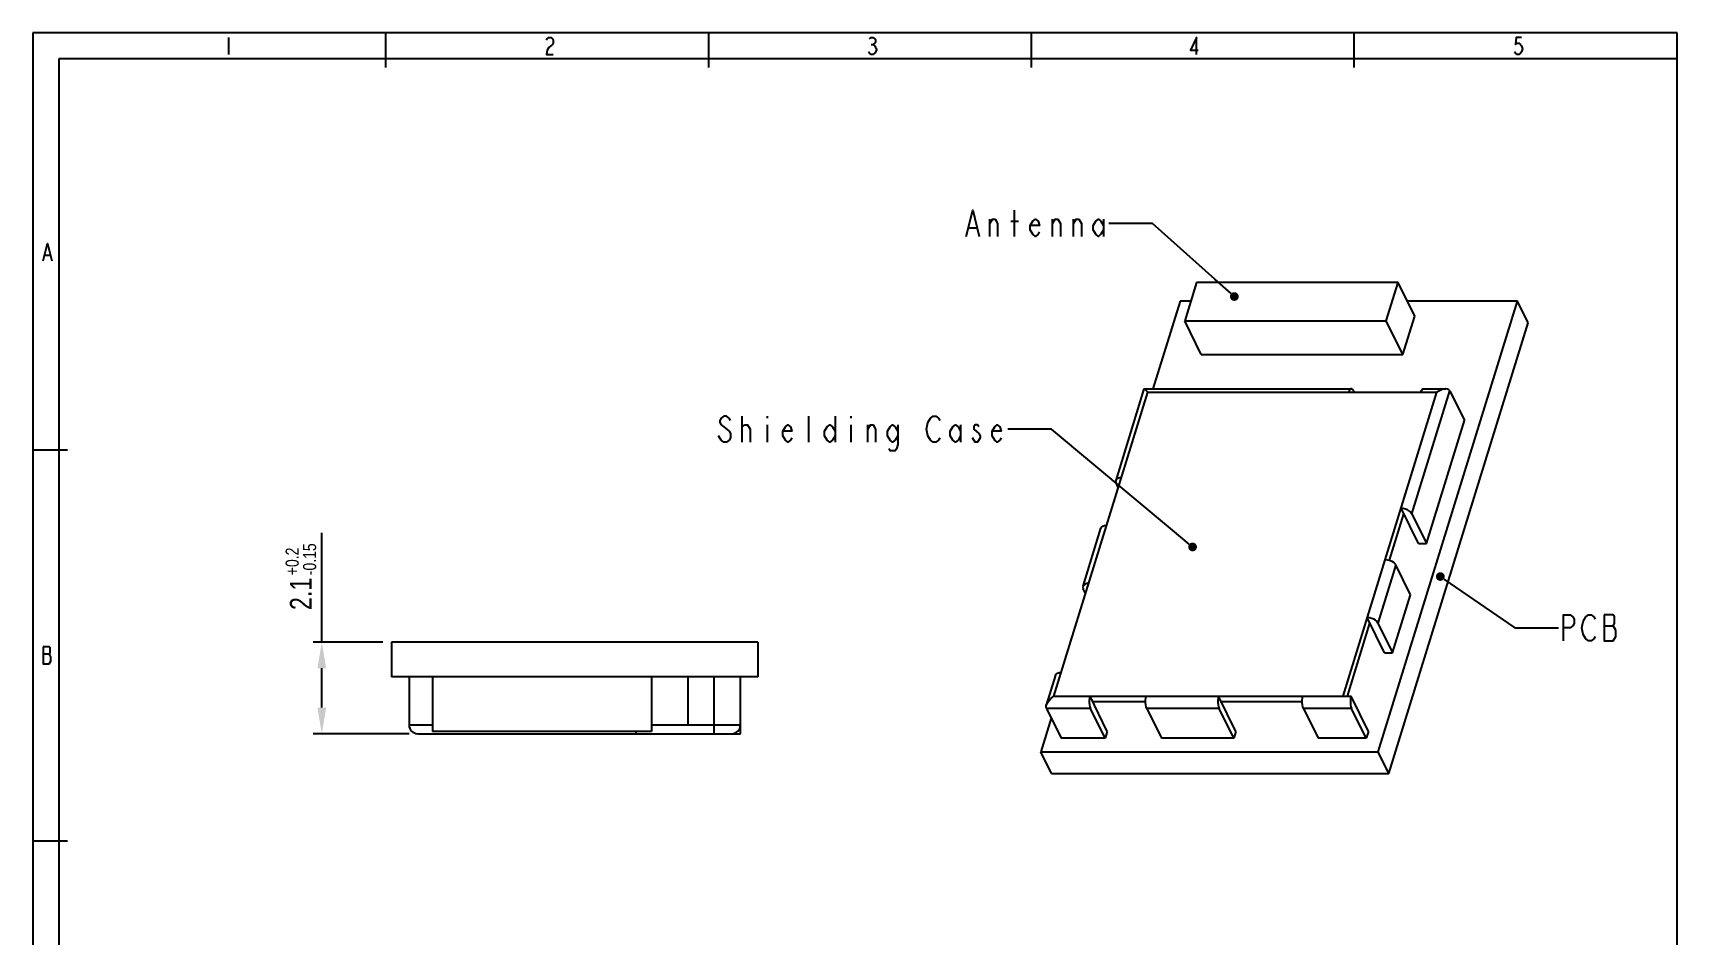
# Model space of a CAD drawing. Extents: x 0 to 189, y 4 to 276.
# Drawn here: x 0 to 188.5, y 172.2 to 275.6 of the extents above; entities that cross this region are included whole.
import ezdxf

# ---------------------------------------------------------------- set-up
doc = ezdxf.new("R2010")
doc.units = 0
doc.header["$LTSCALE"] = 19.36
doc.header["$PDMODE"] = 3
doc.header["$PDSIZE"] = 8
doc.layers.get('0').update_dxf_attribs({"linetype": 'CONTINUOUS'})
doc.layers.get('DEFPOINTS').update_dxf_attribs({"linetype": 'CONTINUOUS'})
doc.styles.get("Standard").update_dxf_attribs({"font": 'txt', "width": 0.8})
doc.dimstyles.get("Standard").update_dxf_attribs({"dimtxt": 3, "dimasz": 3, "dimexe": 2.5, "dimexo": 0.5, "dimtad": 1, "dimblk": '_FILLED', "dimblk1": '_FILLED', "dimblk2": '_FILLED', "dimcen": 0.09, "dimazin": 3, "dimtp": 0.01, "dimtm": 0.01, "dimtfac": 1, "dimtofl": 0, "dimtmove": 0, "dimatfit": 3})

# ---------------------------------------------------------------- blocks, each defined once
blk = doc.blocks.new('_DOT')
at = {"color": 0, "linetype": 'BYBLOCK'}
blk.add_line((-0.167, 0), (-1, 0), dxfattribs=at)
at = {"color": 0, "linetype": 'BYBLOCK', "const_width": 0.167}
blk.add_lwpolyline([(-0.083, 0, 1), (0.083, 0, 1)], format="xyb", close=True, dxfattribs=at)
blk = doc.blocks.new('*U28')
at = {"color": 7, "linetype": 'CONTINUOUS'}
blk.add_lwpolyline([(135.53, 247.32), (128.38, 253.71), (123.38, 253.71)], dxfattribs=at)
at = {"color": 7, "linetype": 'CONTINUOUS', "xscale": 3, "yscale": 3, "zscale": 3, "rotation": 318.2086615679907}
blk.add_blockref('_DOT', (137.77, 245.32), dxfattribs=at)
blk = doc.blocks.new('*U29')
at = {"color": 7, "linetype": 'CONTINUOUS'}
blk.add_lwpolyline([(130.67, 218.53), (116.79, 230.12), (111.79, 230.12)], dxfattribs=at)
at = {"color": 7, "linetype": 'CONTINUOUS', "xscale": 3, "yscale": 3, "zscale": 3, "rotation": 320.1466626207216}
blk.add_blockref('_DOT', (132.98, 216.61), dxfattribs=at)
blk = doc.blocks.new('*U30')
at = {"color": 7, "linetype": 'CONTINUOUS'}
blk.add_lwpolyline([(163.86, 211.52), (169.93, 207.33), (174.93, 207.33)], dxfattribs=at)
at = {"color": 7, "linetype": 'CONTINUOUS', "xscale": 3, "yscale": 3, "zscale": 3, "rotation": 145.4136929159433}
blk.add_blockref('_DOT', (161.39, 213.22), dxfattribs=at)
blk = doc.blocks.new('_FILLED')
at = {"color": 0, "linetype": 'BYBLOCK'}
blk.add_solid([(0, 0), (-1, 0.167), (-1, -0.167)], dxfattribs=at)
blk = doc.blocks.new('*U52')
at = {"color": 0, "width": 0.8}
for s, height, p in [('-0.15', 1.5, (32.48, 213.37)), ('+0.2', 1.5, (30.48, 213.37)), ('2.1', 2.5, (31.98, 209.37))]:
    blk.add_text(s, height=height, rotation=90, dxfattribs=at).set_placement(p)
blk = doc.blocks.new('*D25')
at = {"color": 0}
for p, q in [((33.13, 205.7), (33.13, 218.22)), ((40.13, 205.7), (32.13, 205.7)), ((33.13, 198.2), (33.13, 202.7)), ((43.13, 195.2), (32.13, 195.2))]:
    blk.add_line(p, q, dxfattribs=at)
at = {"layer": 'DEFPOINTS', "color": 0}
for p in [(41.13, 205.7), (33.13, 195.2), (44.13, 195.2)]:
    blk.add_point(p, dxfattribs=at)
blk.add_blockref('*U52', (0, 0))
at = {"color": 0, "xscale": 3, "yscale": 3, "zscale": 3}
for p, rotation in [((33.13, 205.7), 90), ((33.13, 195.2), 270)]:
    blk.add_blockref('_FILLED', p, dxfattribs=dict(at, rotation=rotation))

msp = doc.modelspace()

# ---------------------------------------------------------------- linework, layer by layer
at = {"color": 7, "linetype": 'CONTINUOUS'}
for p, q in [((0, 275.551), (0, 3.653)), ((188.542, 275.551), (0, 275.551)), ((40.487, 271.574), (40.487, 275.551)), ((77.501, 271.574), (77.501, 275.551)), ((114.515, 271.574), (114.515, 275.551)), ((151.529, 271.574), (151.529, 275.551)), ((188.542, 3.653), (188.542, 275.551)), ((22.417, 275.038), (22.417, 273.06)), ((96.135, 274.214), (96.332, 274.214)), ((2.977, 272.574), (2.977, 37.144)), ((188.542, 272.574), (2.977, 272.574)), ((112.576, 252.212), (112.576, 255.212)), ((107.326, 253.212), (108.226, 253.212)), ((109.726, 252.212), (109.726, 254.212)), ((112.126, 253.962), (113.026, 253.962)), ((116.926, 252.212), (116.926, 254.212)), ((119.326, 252.212), (119.326, 254.212)), ((122.776, 254.212), (122.776, 252.212)), ((1.378, 250.071), (1.971, 250.071)), ((133.433, 246.942), (132.077, 242.555)), ((156.552, 246.942), (133.433, 246.942)), ((155.196, 242.555), (156.552, 246.942)), ((158.458, 243.057), (156.552, 246.942)), ((131.544, 244.809), (128.431, 234.737)), ((132.774, 244.809), (131.544, 244.809)), ((154.252, 193.11), (170.228, 244.809)), ((170.228, 244.809), (157.598, 244.809)), ((171.449, 242.323), (170.228, 244.809)), ((133.984, 238.67), (132.077, 242.555)), ((132.077, 242.555), (155.196, 242.555)), ((157.103, 238.67), (155.196, 242.555)), ((155.472, 190.623), (171.449, 242.323)), ((157.103, 238.67), (158.458, 243.057)), ((133.984, 238.67), (157.103, 238.67)), ((117.074, 199.5), (127.846, 234.358)), ((127.409, 234.721), (124.17, 224.24)), ((127.409, 234.721), (127.43, 234.737)), ((127.43, 234.737), (151.178, 234.737)), ((127.43, 234.737), (127.441, 234.735)), ((127.846, 234.358), (161.004, 234.358)), ((150.232, 199.5), (161.004, 234.358)), ((151.42, 234.52), (151.499, 234.358)), ((158.115, 220.42), (162.472, 234.52)), ((159.467, 234.737), (162.031, 234.737)), ((162.472, 234.52), (164.15, 231.101)), ((81.337, 228.62), (81.337, 231.62)), ((81.337, 230.37), (81.637, 230.62)), ((84.187, 231.62), (84.187, 231.37)), ((84.187, 230.62), (84.187, 228.62)), ((88.987, 228.62), (88.987, 231.62)), ((91.987, 231.62), (91.987, 228.62)), ((93.787, 231.62), (93.787, 231.37)), ((93.787, 230.62), (93.787, 228.62)), ((95.737, 228.62), (95.737, 230.62)), ((106.387, 230.62), (106.387, 228.62)), ((159.793, 217.001), (164.15, 231.101)), ((78.937, 228.87), (78.637, 229.37)), ((3.977, 227.72), (0, 227.72)), ((124.464, 223.415), (124.204, 223.945)), ((158.872, 217.001), (156.889, 221.042)), ((120.418, 212.099), (122.475, 218.757)), ((155.547, 215.09), (157.194, 220.42)), ((158.115, 220.42), (159.793, 217.001)), ((158.872, 217.001), (159.793, 217.001)), ((156.3, 214.545), (154.242, 207.887)), ((157.977, 211.126), (156.3, 214.545)), ((120.712, 211.273), (120.452, 211.803)), ((155.92, 204.468), (157.977, 211.126)), ((150.729, 199.5), (153.321, 207.887)), ((154.999, 204.468), (153.016, 208.508)), ((154.242, 207.887), (155.92, 204.468)), ((180.177, 207.582), (181.227, 207.582)), ((41.131, 205.701), (41.131, 201.701)), ((83.131, 205.701), (41.131, 205.701)), ((83.131, 205.701), (83.131, 201.701)), ((1.181, 204.344), (1.873, 204.344)), ((154.999, 204.468), (155.92, 204.468)), ((117.271, 201.915), (116.211, 198.484)), ((83.131, 201.701), (41.131, 201.701)), ((43.131, 201.701), (43.131, 196.201)), ((45.84, 201.701), (45.84, 195.451)), ((70.94, 201.701), (70.94, 195.451)), ((75.131, 196.201), (75.131, 201.701)), ((78.131, 195.201), (78.131, 201.701)), ((81.131, 195.201), (81.131, 201.701)), ((116.216, 198.095), (117.894, 194.676)), ((121.282, 198.095), (116.216, 198.095)), ((117.074, 199.5), (151.153, 199.5)), ((123.202, 195.46), (121.219, 199.5)), ((122.96, 194.676), (121.282, 198.095)), ((121.524, 198.879), (127.585, 198.879)), ((127.729, 198.095), (129.407, 194.676)), ((136.019, 198.095), (127.729, 198.095)), ((137.939, 195.46), (135.956, 199.5)), ((137.696, 194.676), (136.019, 198.095)), ((136.261, 198.879), (145.546, 198.879)), ((151.216, 198.095), (145.69, 198.095)), ((145.69, 198.095), (147.368, 194.676)), ((153.136, 195.46), (151.153, 199.5)), ((152.894, 194.676), (151.216, 198.095)), ((43.131, 196.201), (45.84, 196.201)), ((70.94, 196.201), (81.131, 196.201)), ((116.763, 196.98), (115.567, 193.11)), ((44.131, 195.201), (81.131, 195.201)), ((70.94, 195.451), (45.84, 195.451)), ((69.131, 195.451), (69.131, 195.201)), ((122.96, 194.676), (117.894, 194.676)), ((123.202, 195.46), (122.96, 194.676)), ((137.696, 194.676), (129.407, 194.676)), ((137.939, 195.46), (137.696, 194.676)), ((152.894, 194.676), (147.368, 194.676)), ((153.136, 195.46), (152.894, 194.676)), ((116.788, 190.623), (115.567, 193.11)), ((115.567, 193.11), (154.252, 193.11)), ((155.472, 190.623), (154.252, 193.11)), ((116.788, 190.623), (155.472, 190.623)), ((3.977, 182.866), (0, 182.866))]:
    msp.add_line(p, q, dxfattribs=at)
for points in [[(58.88, 274.708), (58.979, 274.873), (59.176, 275.038), (59.374, 275.038), (59.572, 274.873), (59.671, 274.708), (59.671, 274.378), (59.572, 274.214), (59.374, 274.049), (59.176, 273.884), (58.979, 273.555), (58.88, 273.06), (59.671, 273.06)], [(96.53, 273.225), (96.332, 273.06), (96.135, 273.06), (95.937, 273.225), (95.838, 273.39)], [(95.937, 274.873), (96.135, 275.038), (96.332, 275.038), (96.53, 274.873), (96.629, 274.708), (96.629, 274.543), (96.53, 274.378), (96.332, 274.214), (96.53, 274.049), (96.629, 273.884), (96.728, 273.719), (96.728, 273.555), (96.53, 273.225)], [(133.421, 273.06), (133.421, 275.038), (132.729, 273.555), (133.619, 273.555)], [(170.696, 275.038), (170.103, 275.038), (170.004, 274.214), (170.202, 274.378), (170.4, 274.378), (170.598, 274.214), (170.696, 274.049), (170.795, 273.719), (170.696, 273.39), (170.598, 273.225), (170.4, 273.06), (170.202, 273.06), (170.004, 273.225), (169.905, 273.39)], [(107.026, 252.212), (107.776, 255.212), (108.526, 252.212)], [(109.726, 253.712), (110.026, 254.212), (110.326, 254.212), (110.626, 253.712), (110.626, 252.212)], [(115.426, 252.712), (115.276, 252.462), (114.976, 252.212), (114.676, 252.462), (114.376, 252.962), (114.376, 253.462), (114.676, 253.962), (114.976, 254.212), (115.276, 253.962), (115.426, 253.462), (114.376, 253.462)], [(116.926, 253.712), (117.226, 254.212), (117.526, 254.212), (117.826, 253.712), (117.826, 252.212)], [(119.326, 253.712), (119.626, 254.212), (119.926, 254.212), (120.226, 253.712), (120.226, 252.212)], [(122.776, 252.962), (122.476, 252.462), (122.176, 252.212), (121.876, 252.462), (121.576, 252.962), (121.576, 253.462), (121.876, 253.962), (122.176, 254.212), (122.476, 253.962), (122.776, 253.462)], [(1.181, 249.412), (1.675, 251.39), (2.169, 249.412)], [(127.441, 234.735), (127.523, 234.686), (127.657, 234.564), (127.846, 234.358)], [(151.178, 234.736), (151.133, 234.73), (151.034, 234.667), (150.946, 234.54), (150.873, 234.358)], [(151.42, 234.52), (151.332, 234.654), (151.235, 234.726), (151.178, 234.736)], [(159.162, 234.358), (159.235, 234.54), (159.324, 234.667), (159.423, 234.73), (159.467, 234.736)], [(162.031, 234.736), (161.977, 234.735), (161.693, 234.686), (161.366, 234.564), (161.004, 234.358)], [(162.472, 234.52), (162.373, 234.641), (162.206, 234.717), (162.031, 234.736)], [(79.987, 231.12), (79.837, 231.37), (79.537, 231.62), (79.237, 231.62), (78.937, 231.37), (78.787, 231.12), (78.787, 230.87), (78.937, 230.62), (79.237, 230.37), (79.837, 229.87)], [(81.637, 230.62), (81.937, 230.62), (82.237, 230.12), (82.237, 228.62)], [(87.037, 229.12), (86.887, 228.87), (86.587, 228.62), (86.287, 228.87), (85.987, 229.37), (85.987, 229.87), (86.287, 230.37), (86.587, 230.62), (86.887, 230.37), (87.037, 229.87), (85.987, 229.87)], [(91.987, 229.37), (91.687, 228.87), (91.387, 228.62), (91.087, 228.87), (90.787, 229.37), (90.787, 229.87), (91.087, 230.37), (91.387, 230.62), (91.687, 230.37), (91.987, 229.87)], [(95.737, 230.12), (96.037, 230.62), (96.337, 230.62), (96.637, 230.12), (96.637, 228.62)], [(99.187, 229.37), (98.887, 228.87), (98.587, 228.62), (98.287, 228.87), (97.987, 229.37), (97.987, 229.87), (98.287, 230.37), (98.587, 230.62), (98.887, 230.37), (99.187, 229.87)], [(99.187, 230.62), (99.187, 228.37), (99.037, 227.87), (98.887, 227.62), (98.287, 227.62), (98.137, 227.87)], [(102.937, 228.87), (102.637, 229.37), (102.487, 230.12), (102.637, 230.87), (102.937, 231.37)], [(102.937, 231.37), (103.237, 231.62), (103.537, 231.62), (103.837, 231.37), (103.987, 231.12)], [(106.387, 229.37), (106.087, 228.87), (105.787, 228.62), (105.487, 228.87), (105.187, 229.37), (105.187, 229.87), (105.487, 230.37), (105.787, 230.62), (106.087, 230.37), (106.387, 229.87)], [(108.487, 230.37), (108.337, 230.62), (108.037, 230.62), (107.887, 230.37), (107.887, 230.12), (108.487, 229.62)], [(111.037, 229.12), (110.887, 228.87), (110.587, 228.62), (110.287, 228.87), (109.987, 229.37), (109.987, 229.87), (110.287, 230.37), (110.587, 230.62), (110.887, 230.37), (111.037, 229.87), (109.987, 229.87)], [(79.837, 229.87), (79.987, 229.62), (79.987, 229.12), (79.837, 228.87), (79.537, 228.62), (79.237, 228.62), (78.937, 228.87)], [(103.987, 229.12), (103.837, 228.87), (103.537, 228.62), (103.237, 228.62), (102.937, 228.87)], [(108.637, 229.12), (108.337, 228.62), (108.037, 228.62), (107.737, 229.12)], [(108.487, 229.62), (108.637, 229.37), (108.637, 229.12)], [(124.82, 224.567), (124.592, 224.545), (124.4, 224.483), (124.258, 224.385), (124.175, 224.256), (124.17, 224.24)], [(124.17, 224.24), (124.157, 224.106), (124.204, 223.945)], [(158.115, 220.42), (158.005, 220.581), (157.839, 220.731), (157.63, 220.86), (157.39, 220.958), (157.138, 221.02), (156.889, 221.042)], [(122.475, 218.757), (122.481, 218.772), (122.564, 218.901), (122.706, 219), (122.898, 219.062), (123.126, 219.083)], [(155.074, 215.167), (155.322, 215.145), (155.575, 215.083), (155.814, 214.985), (156.024, 214.856), (156.189, 214.706), (156.3, 214.545)], [(120.418, 212.099), (120.405, 211.964), (120.452, 211.803)], [(121.068, 212.425), (120.84, 212.404), (120.648, 212.342), (120.506, 212.243), (120.423, 212.114), (120.418, 212.099)], [(154.242, 207.887), (154.132, 208.048), (153.966, 208.198), (153.757, 208.326), (153.517, 208.425), (153.265, 208.487), (153.016, 208.508)], [(175.527, 205.832), (175.527, 208.832), (176.277, 208.832), (176.577, 208.582), (176.727, 208.332), (176.727, 207.832), (176.577, 207.582), (176.277, 207.332), (175.527, 207.332)], [(177.777, 206.582), (177.627, 207.332), (177.777, 208.082), (178.077, 208.582)], [(178.077, 208.582), (178.377, 208.832), (178.677, 208.832), (178.977, 208.582), (179.127, 208.332)], [(181.527, 207.082), (181.227, 207.582), (181.377, 207.832), (181.377, 208.582), (181.227, 208.832), (180.177, 208.832)], [(180.177, 208.832), (180.177, 205.832), (181.227, 205.832)], [(179.127, 206.332), (178.977, 206.082), (178.677, 205.832), (178.377, 205.832), (178.077, 206.082), (177.777, 206.582)], [(181.227, 205.832), (181.527, 206.332), (181.527, 207.082)], [(1.873, 203.191), (2.07, 203.521), (2.07, 204.015), (1.971, 204.18), (1.873, 204.344), (1.971, 204.509), (1.971, 205.004), (1.873, 205.168), (1.181, 205.168)], [(1.181, 205.168), (1.181, 203.191), (1.873, 203.191)], [(117.271, 201.915), (117.276, 201.931), (117.359, 202.06), (117.502, 202.158), (117.693, 202.221), (117.921, 202.242)], [(116.216, 198.095), (116.177, 198.257), (116.211, 198.484)], [(116.211, 198.484), (116.306, 198.705), (116.486, 198.968), (116.74, 199.238), (117.074, 199.5)], [(121.219, 199.5), (121.167, 199.276), (121.139, 199.025), (121.137, 198.764), (121.162, 198.511), (121.211, 198.283), (121.282, 198.095)], [(127.729, 198.095), (127.659, 198.283), (127.609, 198.511), (127.584, 198.764), (127.586, 199.025), (127.614, 199.276), (127.666, 199.5)], [(135.956, 199.5), (135.904, 199.276), (135.876, 199.025), (135.874, 198.764), (135.899, 198.511), (135.948, 198.283), (136.019, 198.095)], [(145.69, 198.095), (145.619, 198.283), (145.57, 198.511), (145.545, 198.764), (145.547, 199.025), (145.575, 199.276), (145.627, 199.5)], [(151.153, 199.5), (151.101, 199.276), (151.073, 199.025), (151.071, 198.764), (151.096, 198.511), (151.146, 198.283), (151.216, 198.095)]]:
    msp.add_lwpolyline(points, dxfattribs=at)
for centre, start, end in [((44.131, 196.201), 180, 270), ((80.131, 196.201), 270, 360)]:
    msp.add_arc(centre, 1, start, end, dxfattribs=at)

# ---------------------------------------------------------------- block references
for name in ['*U28', '*U29', '*U30']:
    msp.add_blockref(name, (0, 0))

# ---------------------------------------------------------------- dimensions: what is measured, and where the dimension line sits
dim = msp.add_linear_dim(base=(33.131, 195.201), p1=(41.131, 205.701), p2=(44.131, 195.201), angle=90, dimstyle='Standard')
dim.commit()
dim.dimension.update_dxf_attribs({"geometry": '*D25', "text_midpoint": (33.131, 213.472), "dimtype": 128})

doc.saveas('drawing.dxf')
